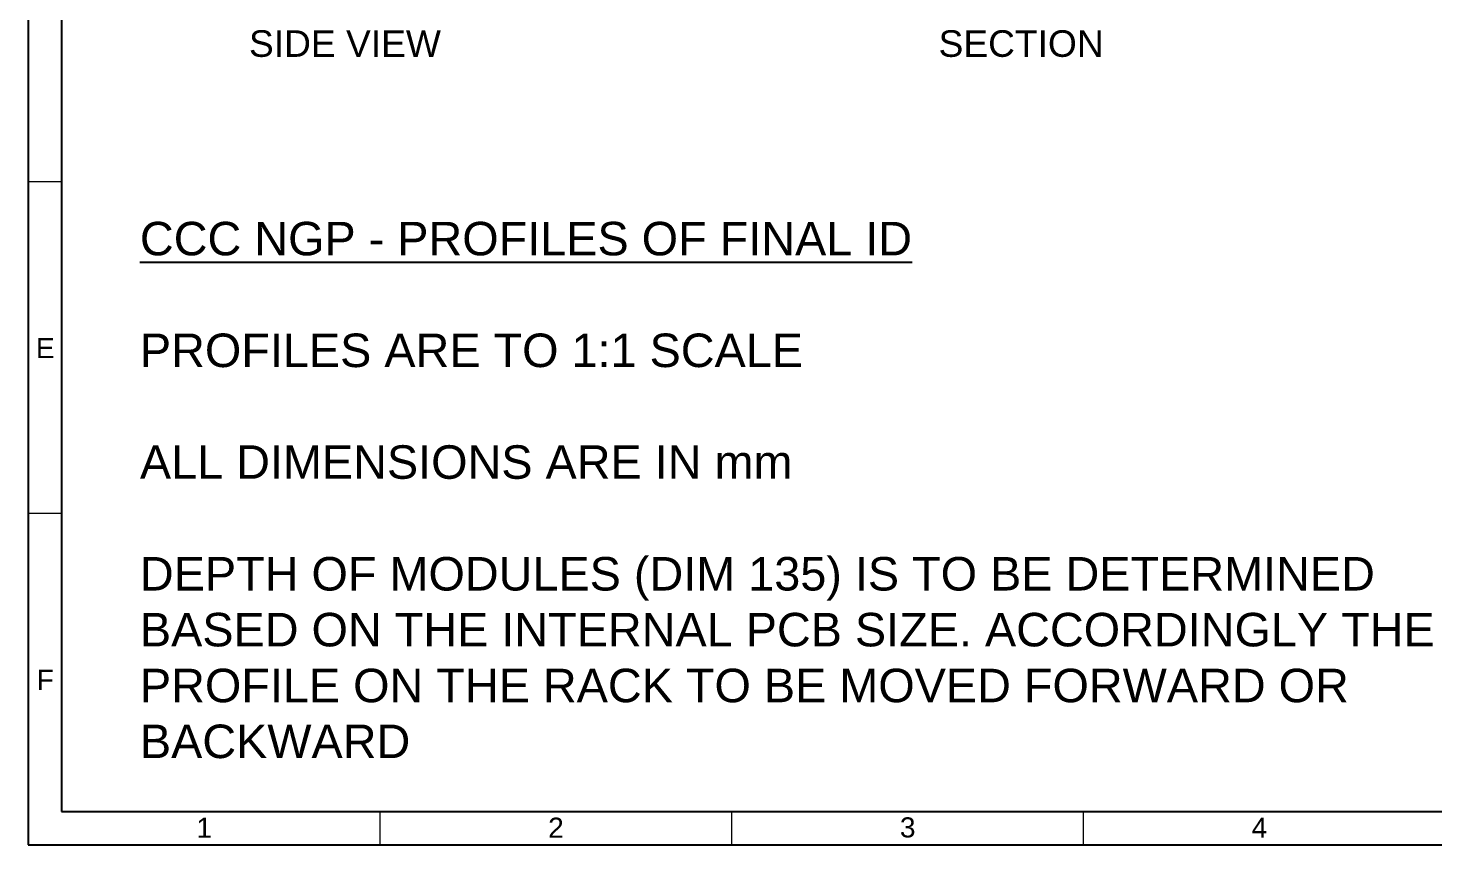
# Model space of a CAD drawing. Header units: inches. Extents: x -115 to 1565, y -604 to 584.
# Drawn here: x -115 to 724, y -604 to -116 of the extents above; entities that cross this region are included whole.
import ezdxf

# ---------------------------------------------------------------- set-up
doc = ezdxf.new("R2010")
doc.units = ezdxf.units.IN
doc.header["$LTSCALE"] = 1.21
doc.header["$MEASUREMENT"] = 0
doc.layers.get('0').update_dxf_attribs({"linetype": 'CONTINUOUS'})
doc.layers.add('Notes-Text', color=7, linetype='CONTINUOUS')
doc.layers.add('TABLE', color=53, linetype='CONTINUOUS', lineweight=25)
doc.layers.add('Template', color=53, linetype='CONTINUOUS', lineweight=9)
doc.styles.get("Standard").update_dxf_attribs({"font": 'arial.ttf'})

# ---------------------------------------------------------------- blocks, each defined once
blk = doc.blocks.new('A3_Landscape')
at = {"layer": 'TABLE'}
for points in [[(1888.83, -137.6), (2308.83, -137.6), (2308.83, 159.4), (1888.83, 159.4)], [(1893.83, -132.6), (2303.83, -132.6), (2303.83, 154.4), (1893.83, 154.4)]]:
    blk.add_lwpolyline(points, close=True, dxfattribs=at)
at = {"layer": 'Template', "lineweight": 5}
for p, q in [((1888.83, -38.6), (1893.83, -38.6)), ((1888.83, -88.1), (1893.83, -88.1)), ((1941.33, -132.6), (1941.33, -137.6)), ((1993.83, -132.6), (1993.83, -137.6)), ((2046.33, -132.6), (2046.33, -137.6))]:
    blk.add_line(p, q, dxfattribs=at)
at = {"layer": 'Template', "lineweight": 5, "char_height": 3}
for s, insert, attachment_point in [('{\\fArial|b0|i0|c0|p34;E}', (1891.39, -61.97), 2), ('{\\fArial|b0|i0|c0|p34;F}', (1891.39, -111.47), 2), ('{\\fArial|b0|i0|c0|p34;1}', (1915.12, -136.53), 8), ('{\\fArial|b0|i0|c0|p34;2}', (1967.62, -136.53), 8), ('{\\fArial|b0|i0|c0|p34;3}', (2020.12, -136.53), 8), ('{\\fArial|b0|i0|c0|p34;4}', (2072.62, -136.53), 8)]:
    blk.add_mtext(s, dxfattribs=dict(at, insert=insert, attachment_point=attachment_point))

msp = doc.modelspace()

# ---------------------------------------------------------------- block references
at = {"layer": 'Notes-Text', "lineweight": 5, "xscale": 4, "yscale": 4, "zscale": 4}
msp.add_blockref('A3_Landscape', (-7670.25, -53.36), dxfattribs=at)

# ---------------------------------------------------------------- texts
at = {"color": 2, "linetype": 'Continuous', "char_height": 15.875, "width": 152.4, "line_spacing_factor": 0.9}
for s, insert, attachment_point in [('SIDE VIEW', (131.55, -117.55), 3), ('SECTION', (428.66, -117.55), 1)]:
    msp.add_mtext(s, dxfattribs=dict(at, insert=insert, attachment_point=attachment_point))
at = {"insert": (-48.17, -231.9), "char_height": 20, "width": 824.7591, "attachment_point": 1}
msp.add_mtext('{\\LCCC NGP - PROFILES OF FINAL ID\\P\\P}PROFILES ARE TO 1:1 SCALE\\P\\PALL DIMENSIONS ARE IN mm\\P\\PDEPTH OF MODULES (DIM 135) IS TO BE DETERMINED BASED ON THE INTERNAL PCB SIZE. ACCORDINGLY THE PROFILE ON THE RACK TO BE MOVED FORWARD OR BACKWARD', dxfattribs=at)

doc.saveas('drawing.dxf')
